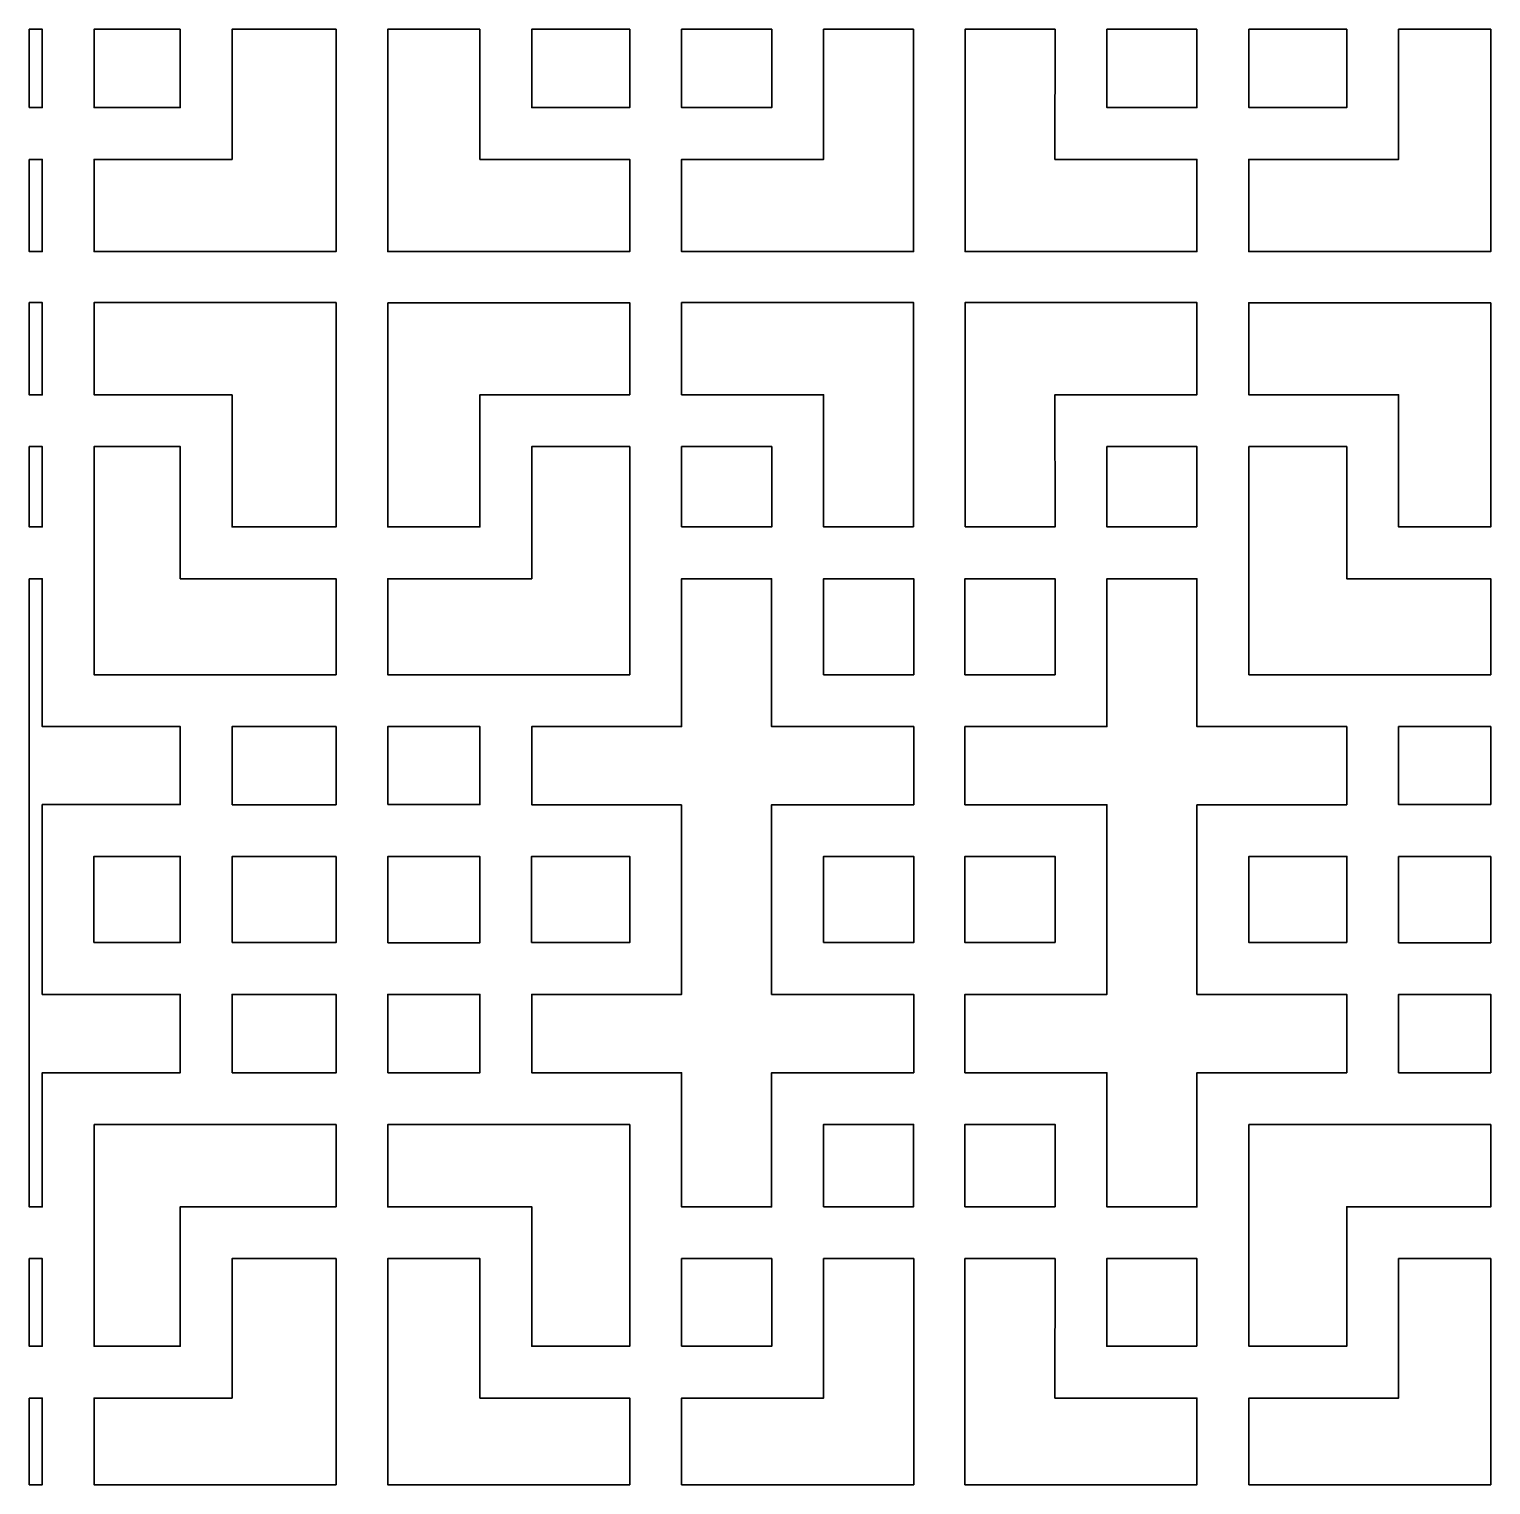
# Model space of a CAD drawing. Header units: centimetres. Extents: x 24 to 482, y -156 to 120.
# Drawn here: x 143.6 to 194.4, y 67.8 to 118.4 of the extents above; entities that cross this region are included whole.
import ezdxf

# ---------------------------------------------------------------- set-up
doc = ezdxf.new("R2010")
doc.units = ezdxf.units.CM
doc.header["$MEASUREMENT"] = 0
doc.layers.add('layer 1', color=7, linetype='Continuous')

msp = doc.modelspace()

# ---------------------------------------------------------------- linework, layer by layer
at = {"layer": 'layer 1', "color": 250, "lineweight": 35}
for points, knots in [([(143.58582, 115.67246), (143.58582, 115.67246), (144.03832, 115.67246), (144.03832, 115.67246), (144.03832, 115.67246), (144.03832, 115.67246), (144.03832, 118.39496), (144.03832, 118.39496), (144.03832, 118.39496), (144.03832, 118.39496), (143.58582, 118.39496), (143.58582, 118.39496), (143.58582, 118.39496), (143.58582, 118.39496), (143.58582, 115.67246), (143.58582, 115.67246)], [0, 0, 0, 0, 0.2, 0.2, 0.2, 0.2, 0.4, 0.4, 0.4, 0.4, 0.6, 0.6, 0.6, 0.6, 1, 1, 1, 1]), ([(154.24332, 118.39496), (154.24332, 118.39496), (154.24332, 110.67245), (154.24332, 110.67245), (154.24332, 110.67245), (154.24332, 110.67245), (145.83832, 110.67245), (145.83832, 110.67245), (145.83832, 110.67245), (145.83832, 110.67245), (145.83832, 113.87246), (145.83832, 113.87246), (145.83832, 113.87246), (145.83832, 113.87246), (150.63332, 113.87246), (150.63332, 113.87246), (150.63332, 113.87246), (150.63332, 113.87246), (150.63082, 118.39496), (150.63082, 118.39496), (150.63082, 118.39496), (150.63082, 118.39496), (154.24332, 118.39496), (154.24332, 118.39496)], [0, 0, 0, 0, 0.14285714, 0.14285714, 0.14285714, 0.14285714, 0.28571429, 0.28571429, 0.28571429, 0.28571429, 0.42857143, 0.42857143, 0.42857143, 0.42857143, 0.57142857, 0.57142857, 0.57142857, 0.57142857, 0.71428571, 0.71428571, 0.71428571, 0.71428571, 1, 1, 1, 1]), ([(148.83331, 118.39496), (148.83331, 118.39496), (148.83331, 115.67246), (148.83331, 115.67246), (148.83331, 115.67246), (148.83331, 115.67246), (145.83832, 115.67246), (145.83832, 115.67246), (145.83832, 115.67246), (145.83832, 115.67246), (145.83832, 118.39496), (145.83832, 118.39496), (145.83832, 118.39496), (145.83832, 118.39496), (148.83331, 118.39496), (148.83331, 118.39496)], [0, 0, 0, 0, 0.2, 0.2, 0.2, 0.2, 0.4, 0.4, 0.4, 0.4, 0.6, 0.6, 0.6, 0.6, 1, 1, 1, 1]), ([(159.24081, 118.39496), (159.24081, 118.39496), (159.24081, 113.87246), (159.24081, 113.87246), (159.24081, 113.87246), (159.24081, 113.87246), (164.44832, 113.87246), (164.44832, 113.87246), (164.44832, 113.87246), (164.44832, 113.87246), (164.44832, 110.67245), (164.44832, 110.67245), (164.44832, 110.67245), (164.44832, 110.67245), (156.04332, 110.67245), (156.04332, 110.67245), (156.04332, 110.67245), (156.04332, 110.67245), (156.04332, 118.39496), (156.04332, 118.39496), (156.04332, 118.39496), (156.04332, 118.39496), (159.24081, 118.39496), (159.24081, 118.39496)], [0, 0, 0, 0, 0.14285714, 0.14285714, 0.14285714, 0.14285714, 0.28571429, 0.28571429, 0.28571429, 0.28571429, 0.42857143, 0.42857143, 0.42857143, 0.42857143, 0.57142857, 0.57142857, 0.57142857, 0.57142857, 0.71428571, 0.71428571, 0.71428571, 0.71428571, 1, 1, 1, 1]), ([(164.44582, 118.39496), (164.44582, 118.39496), (164.44582, 115.67246), (164.44582, 115.67246), (164.44582, 115.67246), (164.44582, 115.67246), (161.04332, 115.67246), (161.04332, 115.67246), (161.04332, 115.67246), (161.04332, 115.67246), (161.04332, 118.39496), (161.04332, 118.39496), (161.04332, 118.39496), (161.04332, 118.39496), (164.44582, 118.39496), (164.44582, 118.39496)], [0, 0, 0, 0, 0.2, 0.2, 0.2, 0.2, 0.4, 0.4, 0.4, 0.4, 0.6, 0.6, 0.6, 0.6, 1, 1, 1, 1]), ([(174.30832, 118.39496), (174.30832, 118.39496), (174.30832, 110.67245), (174.30832, 110.67245), (174.30832, 110.67245), (174.30832, 110.67245), (166.24832, 110.67245), (166.24832, 110.67245), (166.24832, 110.67245), (166.24832, 110.67245), (166.24832, 113.87246), (166.24832, 113.87246), (166.24832, 113.87246), (166.24832, 113.87246), (171.18082, 113.87246), (171.18082, 113.87246), (171.18082, 113.87246), (171.18082, 113.87246), (171.18082, 118.39496), (171.18082, 118.39496), (171.18082, 118.39496), (171.18082, 118.39496), (174.30832, 118.39496), (174.30832, 118.39496)], [0, 0, 0, 0, 0.14285714, 0.14285714, 0.14285714, 0.14285714, 0.28571429, 0.28571429, 0.28571429, 0.28571429, 0.42857143, 0.42857143, 0.42857143, 0.42857143, 0.57142857, 0.57142857, 0.57142857, 0.57142857, 0.71428571, 0.71428571, 0.71428571, 0.71428571, 1, 1, 1, 1]), ([(169.38082, 118.39496), (169.38082, 118.39496), (169.38082, 115.67246), (169.38082, 115.67246), (169.38082, 115.67246), (169.38082, 115.67246), (166.24832, 115.67246), (166.24832, 115.67246), (166.24832, 115.67246), (166.24832, 115.67246), (166.24832, 118.39496), (166.24832, 118.39496), (166.24832, 118.39496), (166.24832, 118.39496), (169.38082, 118.39496), (169.38082, 118.39496)], [0, 0, 0, 0, 0.2, 0.2, 0.2, 0.2, 0.4, 0.4, 0.4, 0.4, 0.6, 0.6, 0.6, 0.6, 1, 1, 1, 1]), ([(179.22332, 118.39496), (179.22332, 118.39496), (179.22082, 113.87246), (179.22082, 113.87246), (179.22082, 113.87246), (179.22082, 113.87246), (184.15332, 113.87246), (184.15332, 113.87246), (184.15332, 113.87246), (184.15332, 113.87246), (184.15332, 110.67245), (184.15332, 110.67245), (184.15332, 110.67245), (184.15332, 110.67245), (176.09582, 110.67245), (176.09582, 110.67245), (176.09582, 110.67245), (176.09582, 110.67245), (176.09582, 118.39496), (176.09582, 118.39496), (176.09582, 118.39496), (176.09582, 118.39496), (179.22332, 118.39496), (179.22332, 118.39496)], [0, 0, 0, 0, 0.14285714, 0.14285714, 0.14285714, 0.14285714, 0.28571429, 0.28571429, 0.28571429, 0.28571429, 0.42857143, 0.42857143, 0.42857143, 0.42857143, 0.57142857, 0.57142857, 0.57142857, 0.57142857, 0.71428571, 0.71428571, 0.71428571, 0.71428571, 1, 1, 1, 1]), ([(184.15332, 118.39496), (184.15332, 118.39496), (184.15332, 115.67246), (184.15332, 115.67246), (184.15332, 115.67246), (184.15332, 115.67246), (181.02332, 115.67246), (181.02332, 115.67246), (181.02332, 115.67246), (181.02332, 115.67246), (181.02332, 118.39496), (181.02332, 118.39496), (181.02332, 118.39496), (181.02332, 118.39496), (184.15332, 118.39496), (184.15332, 118.39496)], [0, 0, 0, 0, 0.2, 0.2, 0.2, 0.2, 0.4, 0.4, 0.4, 0.4, 0.6, 0.6, 0.6, 0.6, 1, 1, 1, 1]), ([(194.36082, 118.39496), (194.36082, 118.39496), (194.36082, 110.67245), (194.36082, 110.67245), (194.36082, 110.67245), (194.36082, 110.67245), (185.95332, 110.67245), (185.95332, 110.67245), (185.95332, 110.67245), (185.95332, 110.67245), (185.95332, 113.87246), (185.95332, 113.87246), (185.95332, 113.87246), (185.95332, 113.87246), (191.16082, 113.87246), (191.16082, 113.87246), (191.16082, 113.87246), (191.16082, 113.87246), (191.16082, 118.39496), (191.16082, 118.39496), (191.16082, 118.39496), (191.16082, 118.39496), (194.36082, 118.39496), (194.36082, 118.39496)], [0, 0, 0, 0, 0.14285714, 0.14285714, 0.14285714, 0.14285714, 0.28571429, 0.28571429, 0.28571429, 0.28571429, 0.42857143, 0.42857143, 0.42857143, 0.42857143, 0.57142857, 0.57142857, 0.57142857, 0.57142857, 0.71428571, 0.71428571, 0.71428571, 0.71428571, 1, 1, 1, 1]), ([(189.35832, 118.39496), (189.35832, 118.39496), (189.35832, 115.67246), (189.35832, 115.67246), (189.35832, 115.67246), (189.35832, 115.67246), (185.95582, 115.67246), (185.95582, 115.67246), (185.95582, 115.67246), (185.95582, 115.67246), (185.95582, 118.39496), (185.95582, 118.39496), (185.95582, 118.39496), (185.95582, 118.39496), (189.35832, 118.39496), (189.35832, 118.39496)], [0, 0, 0, 0, 0.2, 0.2, 0.2, 0.2, 0.4, 0.4, 0.4, 0.4, 0.6, 0.6, 0.6, 0.6, 1, 1, 1, 1]), ([(143.58582, 113.87246), (143.58582, 113.87246), (144.03832, 113.87246), (144.03832, 113.87246), (144.03832, 113.87246), (144.03832, 113.87246), (144.03832, 110.67245), (144.03832, 110.67245), (144.03832, 110.67245), (144.03832, 110.67245), (143.58582, 110.67245), (143.58582, 110.67245), (143.58582, 110.67245), (143.58582, 110.67245), (143.58582, 113.87246), (143.58582, 113.87246)], [0, 0, 0, 0, 0.2, 0.2, 0.2, 0.2, 0.4, 0.4, 0.4, 0.4, 0.6, 0.6, 0.6, 0.6, 1, 1, 1, 1]), ([(143.58582, 108.89495), (143.58582, 108.89495), (144.03832, 108.89495), (144.03832, 108.89495), (144.03832, 108.89495), (144.03832, 108.89495), (144.03832, 105.69246), (144.03832, 105.69246), (144.03832, 105.69246), (144.03832, 105.69246), (143.58582, 105.69246), (143.58582, 105.69246), (143.58582, 105.69246), (143.58582, 105.69246), (143.58582, 108.89495), (143.58582, 108.89495)], [0, 0, 0, 0, 0.2, 0.2, 0.2, 0.2, 0.4, 0.4, 0.4, 0.4, 0.6, 0.6, 0.6, 0.6, 1, 1, 1, 1]), ([(150.63332, 105.69496), (150.63332, 105.69496), (150.63082, 101.10496), (150.63082, 101.10496), (150.63082, 101.10496), (150.63082, 101.10496), (154.24332, 101.10496), (154.24332, 101.10496), (154.24332, 101.10496), (154.24332, 101.10496), (154.24332, 108.89495), (154.24332, 108.89495), (154.24332, 108.89495), (154.24332, 108.89495), (145.83832, 108.89495), (145.83832, 108.89495), (145.83832, 108.89495), (145.83832, 108.89495), (145.83832, 105.69496), (145.83832, 105.69496), (145.83832, 105.69496), (145.83832, 105.69496), (150.63332, 105.69496), (150.63332, 105.69496)], [0, 0, 0, 0, 0.14285714, 0.14285714, 0.14285714, 0.14285714, 0.28571429, 0.28571429, 0.28571429, 0.28571429, 0.42857143, 0.42857143, 0.42857143, 0.42857143, 0.57142857, 0.57142857, 0.57142857, 0.57142857, 0.71428571, 0.71428571, 0.71428571, 0.71428571, 1, 1, 1, 1]), ([(156.04332, 108.89246), (156.04332, 108.89246), (156.04332, 101.10496), (156.04332, 101.10496), (156.04332, 101.10496), (156.04332, 101.10496), (159.24081, 101.10496), (159.24081, 101.10496), (159.24081, 101.10496), (159.24081, 101.10496), (159.24081, 105.69496), (159.24081, 105.69496), (159.24081, 105.69496), (159.24081, 105.69496), (164.44832, 105.69496), (164.44832, 105.69496), (164.44832, 105.69496), (164.44832, 105.69496), (164.44832, 108.89246), (164.44832, 108.89246), (164.44832, 108.89246), (164.44832, 108.89246), (156.04332, 108.89246), (156.04332, 108.89246)], [0, 0, 0, 0, 0.14285714, 0.14285714, 0.14285714, 0.14285714, 0.28571429, 0.28571429, 0.28571429, 0.28571429, 0.42857143, 0.42857143, 0.42857143, 0.42857143, 0.57142857, 0.57142857, 0.57142857, 0.57142857, 0.71428571, 0.71428571, 0.71428571, 0.71428571, 1, 1, 1, 1]), ([(174.30832, 101.10496), (174.30832, 101.10496), (171.18082, 101.10496), (171.18082, 101.10496), (171.18082, 101.10496), (171.18082, 101.10496), (171.18082, 105.69496), (171.18082, 105.69496), (171.18082, 105.69496), (171.18082, 105.69496), (166.24832, 105.69496), (166.24832, 105.69496), (166.24832, 105.69496), (166.24832, 105.69496), (166.24832, 108.89495), (166.24832, 108.89495), (166.24832, 108.89495), (166.24832, 108.89495), (174.30832, 108.89495), (174.30832, 108.89495), (174.30832, 108.89495), (174.30832, 108.89495), (174.30832, 101.10496), (174.30832, 101.10496)], [0, 0, 0, 0, 0.14285714, 0.14285714, 0.14285714, 0.14285714, 0.28571429, 0.28571429, 0.28571429, 0.28571429, 0.42857143, 0.42857143, 0.42857143, 0.42857143, 0.57142857, 0.57142857, 0.57142857, 0.57142857, 0.71428571, 0.71428571, 0.71428571, 0.71428571, 1, 1, 1, 1]), ([(176.09582, 101.10496), (176.09582, 101.10496), (179.22332, 101.10496), (179.22332, 101.10496), (179.22332, 101.10496), (179.22332, 101.10496), (179.22082, 105.69496), (179.22082, 105.69496), (179.22082, 105.69496), (179.22082, 105.69496), (184.15332, 105.69496), (184.15332, 105.69496), (184.15332, 105.69496), (184.15332, 105.69496), (184.15332, 108.89495), (184.15332, 108.89495), (184.15332, 108.89495), (184.15332, 108.89495), (176.09582, 108.89495), (176.09582, 108.89495), (176.09582, 108.89495), (176.09582, 108.89495), (176.09582, 101.10496), (176.09582, 101.10496)], [0, 0, 0, 0, 0.14285714, 0.14285714, 0.14285714, 0.14285714, 0.28571429, 0.28571429, 0.28571429, 0.28571429, 0.42857143, 0.42857143, 0.42857143, 0.42857143, 0.57142857, 0.57142857, 0.57142857, 0.57142857, 0.71428571, 0.71428571, 0.71428571, 0.71428571, 1, 1, 1, 1]), ([(194.36082, 108.89246), (194.36082, 108.89246), (194.36082, 101.10496), (194.36082, 101.10496), (194.36082, 101.10496), (194.36082, 101.10496), (191.16082, 101.10496), (191.16082, 101.10496), (191.16082, 101.10496), (191.16082, 101.10496), (191.16082, 105.69496), (191.16082, 105.69496), (191.16082, 105.69496), (191.16082, 105.69496), (185.95332, 105.69496), (185.95332, 105.69496), (185.95332, 105.69496), (185.95332, 105.69496), (185.95332, 108.89246), (185.95332, 108.89246), (185.95332, 108.89246), (185.95332, 108.89246), (194.36082, 108.89246), (194.36082, 108.89246)], [0, 0, 0, 0, 0.14285714, 0.14285714, 0.14285714, 0.14285714, 0.28571429, 0.28571429, 0.28571429, 0.28571429, 0.42857143, 0.42857143, 0.42857143, 0.42857143, 0.57142857, 0.57142857, 0.57142857, 0.57142857, 0.71428571, 0.71428571, 0.71428571, 0.71428571, 1, 1, 1, 1]), ([(143.58582, 103.89496), (143.58582, 103.89496), (144.03832, 103.89496), (144.03832, 103.89496), (144.03832, 103.89496), (144.03832, 103.89496), (144.03832, 101.10496), (144.03832, 101.10496), (144.03832, 101.10496), (144.03832, 101.10496), (143.58582, 101.10496), (143.58582, 101.10496), (143.58582, 101.10496), (143.58582, 101.10496), (143.58582, 103.89496), (143.58582, 103.89496)], [0, 0, 0, 0, 0.2, 0.2, 0.2, 0.2, 0.4, 0.4, 0.4, 0.4, 0.6, 0.6, 0.6, 0.6, 1, 1, 1, 1]), ([(148.83331, 99.30497), (148.83331, 99.30497), (148.83331, 103.89496), (148.83331, 103.89496), (148.83331, 103.89496), (148.83331, 103.89496), (145.83832, 103.89496), (145.83832, 103.89496), (145.83832, 103.89496), (145.83832, 103.89496), (145.83832, 95.96746), (145.83832, 95.96746), (145.83832, 95.96746), (145.83832, 95.96746), (154.24332, 95.96746), (154.24332, 95.96746), (154.24332, 95.96746), (154.24332, 95.96746), (154.24332, 99.30497), (154.24332, 99.30497), (154.24332, 99.30497), (154.24332, 99.30497), (148.83331, 99.30497), (148.83331, 99.30497)], [0, 0, 0, 0, 0.14285714, 0.14285714, 0.14285714, 0.14285714, 0.28571429, 0.28571429, 0.28571429, 0.28571429, 0.42857143, 0.42857143, 0.42857143, 0.42857143, 0.57142857, 0.57142857, 0.57142857, 0.57142857, 0.71428571, 0.71428571, 0.71428571, 0.71428571, 1, 1, 1, 1]), ([(164.44582, 95.96746), (164.44582, 95.96746), (156.04332, 95.96746), (156.04332, 95.96746), (156.04332, 95.96746), (156.04332, 95.96746), (156.04332, 99.30497), (156.04332, 99.30497), (156.04332, 99.30497), (156.04332, 99.30497), (161.04332, 99.30497), (161.04332, 99.30497), (161.04332, 99.30497), (161.04332, 99.30497), (161.04332, 103.89496), (161.04332, 103.89496), (161.04332, 103.89496), (161.04332, 103.89496), (164.44582, 103.89496), (164.44582, 103.89496), (164.44582, 103.89496), (164.44582, 103.89496), (164.44582, 95.96746), (164.44582, 95.96746)], [0, 0, 0, 0, 0.14285714, 0.14285714, 0.14285714, 0.14285714, 0.28571429, 0.28571429, 0.28571429, 0.28571429, 0.42857143, 0.42857143, 0.42857143, 0.42857143, 0.57142857, 0.57142857, 0.57142857, 0.57142857, 0.71428571, 0.71428571, 0.71428571, 0.71428571, 1, 1, 1, 1]), ([(166.24832, 101.10496), (166.24832, 101.10496), (169.38082, 101.10496), (169.38082, 101.10496), (169.38082, 101.10496), (169.38082, 101.10496), (169.38082, 103.89496), (169.38082, 103.89496), (169.38082, 103.89496), (169.38082, 103.89496), (166.24832, 103.89496), (166.24832, 103.89496), (166.24832, 103.89496), (166.24832, 103.89496), (166.24832, 101.10496), (166.24832, 101.10496)], [0, 0, 0, 0, 0.2, 0.2, 0.2, 0.2, 0.4, 0.4, 0.4, 0.4, 0.6, 0.6, 0.6, 0.6, 1, 1, 1, 1]), ([(184.15332, 101.10496), (184.15332, 101.10496), (181.02332, 101.10496), (181.02332, 101.10496), (181.02332, 101.10496), (181.02332, 101.10496), (181.02332, 103.89496), (181.02332, 103.89496), (181.02332, 103.89496), (181.02332, 103.89496), (184.15332, 103.89496), (184.15332, 103.89496), (184.15332, 103.89496), (184.15332, 103.89496), (184.15332, 101.10496), (184.15332, 101.10496)], [0, 0, 0, 0, 0.2, 0.2, 0.2, 0.2, 0.4, 0.4, 0.4, 0.4, 0.6, 0.6, 0.6, 0.6, 1, 1, 1, 1]), ([(185.95582, 95.96746), (185.95582, 95.96746), (194.35832, 95.96746), (194.35832, 95.96746), (194.35832, 95.96746), (194.35832, 95.96746), (194.35832, 99.30497), (194.35832, 99.30497), (194.35832, 99.30497), (194.35832, 99.30497), (189.35832, 99.30497), (189.35832, 99.30497), (189.35832, 99.30497), (189.35832, 99.30497), (189.35832, 103.89496), (189.35832, 103.89496), (189.35832, 103.89496), (189.35832, 103.89496), (185.95582, 103.89496), (185.95582, 103.89496), (185.95582, 103.89496), (185.95582, 103.89496), (185.95582, 95.96746), (185.95582, 95.96746)], [0, 0, 0, 0, 0.14285714, 0.14285714, 0.14285714, 0.14285714, 0.28571429, 0.28571429, 0.28571429, 0.28571429, 0.42857143, 0.42857143, 0.42857143, 0.42857143, 0.57142857, 0.57142857, 0.57142857, 0.57142857, 0.71428571, 0.71428571, 0.71428571, 0.71428571, 1, 1, 1, 1]), ([(143.58582, 99.30497), (143.58582, 99.30497), (144.03582, 99.30497), (144.03582, 99.30497), (144.03582, 99.30497), (144.03582, 99.30497), (144.03582, 94.16747), (144.03582, 94.16747), (144.03582, 94.16747), (144.03582, 94.16747), (148.83331, 94.16747), (148.83331, 94.16747), (148.83331, 94.16747), (148.83331, 94.16747), (148.83331, 91.45496), (148.83331, 91.45496), (148.83331, 91.45496), (148.83331, 91.45496), (144.03582, 91.45496), (144.03582, 91.45496), (144.03582, 91.45496), (144.03582, 91.45496), (144.03582, 84.85996), (144.03582, 84.85996), (144.03582, 84.85996), (144.03582, 84.85996), (148.83331, 84.85996), (148.83331, 84.85996), (148.83331, 84.85996), (148.83331, 84.85996), (148.83331, 82.13996), (148.83331, 82.13996), (148.83331, 82.13996), (148.83331, 82.13996), (144.03582, 82.13996), (144.03582, 82.13996), (144.03582, 82.13996), (144.03582, 82.13996), (144.03582, 77.47996), (144.03582, 77.47996), (144.03582, 77.47996), (144.03582, 77.47996), (143.58582, 77.47996), (143.58582, 77.47996), (143.58582, 77.47996), (143.58582, 77.47996), (143.58582, 99.30497), (143.58582, 99.30497)], [0, 0, 0, 0, 0.07692308, 0.07692308, 0.07692308, 0.07692308, 0.15384615, 0.15384615, 0.15384615, 0.15384615, 0.23076923, 0.23076923, 0.23076923, 0.23076923, 0.30769231, 0.30769231, 0.30769231, 0.30769231, 0.38461538, 0.38461538, 0.38461538, 0.38461538, 0.46153846, 0.46153846, 0.46153846, 0.46153846, 0.53846154, 0.53846154, 0.53846154, 0.53846154, 0.61538462, 0.61538462, 0.61538462, 0.61538462, 0.69230769, 0.69230769, 0.69230769, 0.69230769, 0.76923077, 0.76923077, 0.76923077, 0.76923077, 0.84615385, 0.84615385, 0.84615385, 0.84615385, 1, 1, 1, 1]), ([(166.24832, 91.45246), (166.24832, 91.45246), (166.24832, 84.85996), (166.24832, 84.85996), (166.24832, 84.85996), (166.24832, 84.85996), (161.04332, 84.85996), (161.04332, 84.85996), (161.04332, 84.85996), (161.04332, 84.85996), (161.04332, 82.13746), (161.04332, 82.13746), (161.04332, 82.13746), (161.04332, 82.13746), (166.24832, 82.13996), (166.24832, 82.13996), (166.24832, 82.13996), (166.24832, 82.13996), (166.24832, 77.47996), (166.24832, 77.47996), (166.24832, 77.47996), (166.24832, 77.47996), (169.37582, 77.47996), (169.37582, 77.47996), (169.37582, 77.47996), (169.37582, 77.47996), (169.37582, 82.13996), (169.37582, 82.13996), (169.37582, 82.13996), (169.37582, 82.13996), (174.31332, 82.13746), (174.31332, 82.13746), (174.31332, 82.13746), (174.31332, 82.13746), (174.31332, 84.85996), (174.31332, 84.85996), (174.31332, 84.85996), (174.31332, 84.85996), (169.37582, 84.85996), (169.37582, 84.85996), (169.37582, 84.85996), (169.37582, 84.85996), (169.37582, 91.45246), (169.37582, 91.45246), (169.37582, 91.45246), (169.37582, 91.45246), (174.31332, 91.45246), (174.31332, 91.45246), (174.31332, 91.45246), (174.31332, 91.45246), (174.31332, 94.16496), (174.31332, 94.16496), (174.31332, 94.16496), (174.31332, 94.16496), (169.37582, 94.16496), (169.37582, 94.16496), (169.37582, 94.16496), (169.37582, 94.16496), (169.37582, 99.30246), (169.37582, 99.30246), (169.37582, 99.30246), (169.37582, 99.30246), (166.24832, 99.30246), (166.24832, 99.30246), (166.24832, 99.30246), (166.24832, 99.30246), (166.24832, 94.16496), (166.24832, 94.16496), (166.24832, 94.16496), (166.24832, 94.16496), (161.04332, 94.16496), (161.04332, 94.16496), (161.04332, 94.16496), (161.04332, 94.16496), (161.04332, 91.45246), (161.04332, 91.45246), (161.04332, 91.45246), (161.04332, 91.45246), (166.24832, 91.45246), (166.24832, 91.45246)], [0, 0, 0, 0, 0.04761905, 0.04761905, 0.04761905, 0.04761905, 0.0952381, 0.0952381, 0.0952381, 0.0952381, 0.14285714, 0.14285714, 0.14285714, 0.14285714, 0.19047619, 0.19047619, 0.19047619, 0.19047619, 0.23809524, 0.23809524, 0.23809524, 0.23809524, 0.28571429, 0.28571429, 0.28571429, 0.28571429, 0.33333333, 0.33333333, 0.33333333, 0.33333333, 0.38095238, 0.38095238, 0.38095238, 0.38095238, 0.42857143, 0.42857143, 0.42857143, 0.42857143, 0.47619048, 0.47619048, 0.47619048, 0.47619048, 0.52380952, 0.52380952, 0.52380952, 0.52380952, 0.57142857, 0.57142857, 0.57142857, 0.57142857, 0.61904762, 0.61904762, 0.61904762, 0.61904762, 0.66666667, 0.66666667, 0.66666667, 0.66666667, 0.71428571, 0.71428571, 0.71428571, 0.71428571, 0.76190476, 0.76190476, 0.76190476, 0.76190476, 0.80952381, 0.80952381, 0.80952381, 0.80952381, 0.85714286, 0.85714286, 0.85714286, 0.85714286, 0.9047619, 0.9047619, 0.9047619, 0.9047619, 1, 1, 1, 1]), ([(171.18082, 95.96746), (171.18082, 95.96746), (174.31332, 95.96746), (174.31332, 95.96746), (174.31332, 95.96746), (174.31332, 95.96746), (174.31332, 99.30246), (174.31332, 99.30246), (174.31332, 99.30246), (174.31332, 99.30246), (171.18082, 99.30246), (171.18082, 99.30246), (171.18082, 99.30246), (171.18082, 99.30246), (171.18082, 95.96746), (171.18082, 95.96746)], [0, 0, 0, 0, 0.2, 0.2, 0.2, 0.2, 0.4, 0.4, 0.4, 0.4, 0.6, 0.6, 0.6, 0.6, 1, 1, 1, 1]), ([(179.22332, 95.96746), (179.22332, 95.96746), (176.09082, 95.96746), (176.09082, 95.96746), (176.09082, 95.96746), (176.09082, 95.96746), (176.09082, 99.30246), (176.09082, 99.30246), (176.09082, 99.30246), (176.09082, 99.30246), (179.22332, 99.30246), (179.22332, 99.30246), (179.22332, 99.30246), (179.22332, 99.30246), (179.22332, 95.96746), (179.22332, 95.96746)], [0, 0, 0, 0, 0.2, 0.2, 0.2, 0.2, 0.4, 0.4, 0.4, 0.4, 0.6, 0.6, 0.6, 0.6, 1, 1, 1, 1]), ([(184.15332, 91.45246), (184.15332, 91.45246), (184.15332, 84.85996), (184.15332, 84.85996), (184.15332, 84.85996), (184.15332, 84.85996), (189.35832, 84.85996), (189.35832, 84.85996), (189.35832, 84.85996), (189.35832, 84.85996), (189.35832, 82.13746), (189.35832, 82.13746), (189.35832, 82.13746), (189.35832, 82.13746), (184.15332, 82.13996), (184.15332, 82.13996), (184.15332, 82.13996), (184.15332, 82.13996), (184.15332, 77.47996), (184.15332, 77.47996), (184.15332, 77.47996), (184.15332, 77.47996), (181.02582, 77.47996), (181.02582, 77.47996), (181.02582, 77.47996), (181.02582, 77.47996), (181.02582, 82.13996), (181.02582, 82.13996), (181.02582, 82.13996), (181.02582, 82.13996), (176.09082, 82.13746), (176.09082, 82.13746), (176.09082, 82.13746), (176.09082, 82.13746), (176.09082, 84.85996), (176.09082, 84.85996), (176.09082, 84.85996), (176.09082, 84.85996), (181.02582, 84.85996), (181.02582, 84.85996), (181.02582, 84.85996), (181.02582, 84.85996), (181.02582, 91.45246), (181.02582, 91.45246), (181.02582, 91.45246), (181.02582, 91.45246), (176.09082, 91.45246), (176.09082, 91.45246), (176.09082, 91.45246), (176.09082, 91.45246), (176.09082, 94.16496), (176.09082, 94.16496), (176.09082, 94.16496), (176.09082, 94.16496), (181.02582, 94.16496), (181.02582, 94.16496), (181.02582, 94.16496), (181.02582, 94.16496), (181.02582, 99.30246), (181.02582, 99.30246), (181.02582, 99.30246), (181.02582, 99.30246), (184.15332, 99.30246), (184.15332, 99.30246), (184.15332, 99.30246), (184.15332, 99.30246), (184.15332, 94.16496), (184.15332, 94.16496), (184.15332, 94.16496), (184.15332, 94.16496), (189.35832, 94.16496), (189.35832, 94.16496), (189.35832, 94.16496), (189.35832, 94.16496), (189.35832, 91.45246), (189.35832, 91.45246), (189.35832, 91.45246), (189.35832, 91.45246), (184.15332, 91.45246), (184.15332, 91.45246)], [0, 0, 0, 0, 0.04761905, 0.04761905, 0.04761905, 0.04761905, 0.0952381, 0.0952381, 0.0952381, 0.0952381, 0.14285714, 0.14285714, 0.14285714, 0.14285714, 0.19047619, 0.19047619, 0.19047619, 0.19047619, 0.23809524, 0.23809524, 0.23809524, 0.23809524, 0.28571429, 0.28571429, 0.28571429, 0.28571429, 0.33333333, 0.33333333, 0.33333333, 0.33333333, 0.38095238, 0.38095238, 0.38095238, 0.38095238, 0.42857143, 0.42857143, 0.42857143, 0.42857143, 0.47619048, 0.47619048, 0.47619048, 0.47619048, 0.52380952, 0.52380952, 0.52380952, 0.52380952, 0.57142857, 0.57142857, 0.57142857, 0.57142857, 0.61904762, 0.61904762, 0.61904762, 0.61904762, 0.66666667, 0.66666667, 0.66666667, 0.66666667, 0.71428571, 0.71428571, 0.71428571, 0.71428571, 0.76190476, 0.76190476, 0.76190476, 0.76190476, 0.80952381, 0.80952381, 0.80952381, 0.80952381, 0.85714286, 0.85714286, 0.85714286, 0.85714286, 0.9047619, 0.9047619, 0.9047619, 0.9047619, 1, 1, 1, 1]), ([(150.63082, 91.45246), (150.63082, 91.45246), (154.24332, 91.45246), (154.24332, 91.45246), (154.24332, 91.45246), (154.24332, 91.45246), (154.24332, 94.16747), (154.24332, 94.16747), (154.24332, 94.16747), (154.24332, 94.16747), (150.63082, 94.16747), (150.63082, 94.16747), (150.63082, 94.16747), (150.63082, 94.16747), (150.63082, 91.45246), (150.63082, 91.45246)], [0, 0, 0, 0, 0.2, 0.2, 0.2, 0.2, 0.4, 0.4, 0.4, 0.4, 0.6, 0.6, 0.6, 0.6, 1, 1, 1, 1]), ([(156.04332, 91.45496), (156.04332, 91.45496), (159.24331, 91.45496), (159.24331, 91.45496), (159.24331, 91.45496), (159.24331, 91.45496), (159.24331, 94.16747), (159.24331, 94.16747), (159.24331, 94.16747), (159.24331, 94.16747), (156.04332, 94.16747), (156.04332, 94.16747), (156.04332, 94.16747), (156.04332, 94.16747), (156.04332, 91.45496), (156.04332, 91.45496)], [0, 0, 0, 0, 0.2, 0.2, 0.2, 0.2, 0.4, 0.4, 0.4, 0.4, 0.6, 0.6, 0.6, 0.6, 1, 1, 1, 1]), ([(194.35832, 91.45496), (194.35832, 91.45496), (191.15832, 91.45496), (191.15832, 91.45496), (191.15832, 91.45496), (191.15832, 91.45496), (191.15832, 94.16747), (191.15832, 94.16747), (191.15832, 94.16747), (191.15832, 94.16747), (194.35832, 94.16747), (194.35832, 94.16747), (194.35832, 94.16747), (194.35832, 94.16747), (194.35832, 91.45496), (194.35832, 91.45496)], [0, 0, 0, 0, 0.2, 0.2, 0.2, 0.2, 0.4, 0.4, 0.4, 0.4, 0.6, 0.6, 0.6, 0.6, 1, 1, 1, 1]), ([(145.83582, 86.65996), (145.83582, 86.65996), (148.83331, 86.65996), (148.83331, 86.65996), (148.83331, 86.65996), (148.83331, 86.65996), (148.83331, 89.65496), (148.83331, 89.65496), (148.83331, 89.65496), (148.83331, 89.65496), (145.83582, 89.65496), (145.83582, 89.65496), (145.83582, 89.65496), (145.83582, 89.65496), (145.83582, 86.65996), (145.83582, 86.65996)], [0, 0, 0, 0, 0.2, 0.2, 0.2, 0.2, 0.4, 0.4, 0.4, 0.4, 0.6, 0.6, 0.6, 0.6, 1, 1, 1, 1]), ([(150.63332, 86.65996), (150.63332, 86.65996), (154.24332, 86.65996), (154.24332, 86.65996), (154.24332, 86.65996), (154.24332, 86.65996), (154.24332, 89.65247), (154.24332, 89.65247), (154.24332, 89.65247), (154.24332, 89.65247), (150.63332, 89.65247), (150.63332, 89.65247), (150.63332, 89.65247), (150.63332, 89.65247), (150.63332, 86.65996), (150.63332, 86.65996)], [0, 0, 0, 0, 0.2, 0.2, 0.2, 0.2, 0.4, 0.4, 0.4, 0.4, 0.6, 0.6, 0.6, 0.6, 1, 1, 1, 1]), ([(156.04332, 86.65746), (156.04332, 86.65746), (159.24331, 86.65746), (159.24331, 86.65746), (159.24331, 86.65746), (159.24331, 86.65746), (159.24331, 89.65247), (159.24331, 89.65247), (159.24331, 89.65247), (159.24331, 89.65247), (156.04332, 89.65247), (156.04332, 89.65247), (156.04332, 89.65247), (156.04332, 89.65247), (156.04332, 86.65746), (156.04332, 86.65746)], [0, 0, 0, 0, 0.2, 0.2, 0.2, 0.2, 0.4, 0.4, 0.4, 0.4, 0.6, 0.6, 0.6, 0.6, 1, 1, 1, 1]), ([(161.03832, 86.66496), (161.03832, 86.66496), (164.44582, 86.66496), (164.44582, 86.66496), (164.44582, 86.66496), (164.44582, 86.66496), (164.44582, 89.65496), (164.44582, 89.65496), (164.44582, 89.65496), (164.44582, 89.65496), (161.03832, 89.65496), (161.03832, 89.65496), (161.03832, 89.65496), (161.03832, 89.65496), (161.03832, 86.66496), (161.03832, 86.66496)], [0, 0, 0, 0, 0.2, 0.2, 0.2, 0.2, 0.4, 0.4, 0.4, 0.4, 0.6, 0.6, 0.6, 0.6, 1, 1, 1, 1]), ([(171.18082, 86.65996), (171.18082, 86.65996), (174.31332, 86.65996), (174.31332, 86.65996), (174.31332, 86.65996), (174.31332, 86.65996), (174.31332, 89.65496), (174.31332, 89.65496), (174.31332, 89.65496), (174.31332, 89.65496), (171.18082, 89.65496), (171.18082, 89.65496), (171.18082, 89.65496), (171.18082, 89.65496), (171.18082, 86.65996), (171.18082, 86.65996)], [0, 0, 0, 0, 0.2, 0.2, 0.2, 0.2, 0.4, 0.4, 0.4, 0.4, 0.6, 0.6, 0.6, 0.6, 1, 1, 1, 1]), ([(179.22332, 86.65996), (179.22332, 86.65996), (176.09082, 86.65996), (176.09082, 86.65996), (176.09082, 86.65996), (176.09082, 86.65996), (176.09082, 89.65496), (176.09082, 89.65496), (176.09082, 89.65496), (176.09082, 89.65496), (179.22332, 89.65496), (179.22332, 89.65496), (179.22332, 89.65496), (179.22332, 89.65496), (179.22332, 86.65996), (179.22332, 86.65996)], [0, 0, 0, 0, 0.2, 0.2, 0.2, 0.2, 0.4, 0.4, 0.4, 0.4, 0.6, 0.6, 0.6, 0.6, 1, 1, 1, 1]), ([(189.36332, 86.66496), (189.36332, 86.66496), (185.95582, 86.66496), (185.95582, 86.66496), (185.95582, 86.66496), (185.95582, 86.66496), (185.95582, 89.65496), (185.95582, 89.65496), (185.95582, 89.65496), (185.95582, 89.65496), (189.36332, 89.65496), (189.36332, 89.65496), (189.36332, 89.65496), (189.36332, 89.65496), (189.36332, 86.66496), (189.36332, 86.66496)], [0, 0, 0, 0, 0.2, 0.2, 0.2, 0.2, 0.4, 0.4, 0.4, 0.4, 0.6, 0.6, 0.6, 0.6, 1, 1, 1, 1]), ([(194.35832, 86.65746), (194.35832, 86.65746), (191.15832, 86.65746), (191.15832, 86.65746), (191.15832, 86.65746), (191.15832, 86.65746), (191.15832, 89.65247), (191.15832, 89.65247), (191.15832, 89.65247), (191.15832, 89.65247), (194.35832, 89.65247), (194.35832, 89.65247), (194.35832, 89.65247), (194.35832, 89.65247), (194.35832, 86.65746), (194.35832, 86.65746)], [0, 0, 0, 0, 0.2, 0.2, 0.2, 0.2, 0.4, 0.4, 0.4, 0.4, 0.6, 0.6, 0.6, 0.6, 1, 1, 1, 1]), ([(150.63332, 82.13496), (150.63332, 82.13496), (154.24332, 82.13496), (154.24332, 82.13496), (154.24332, 82.13496), (154.24332, 82.13496), (154.24332, 84.86246), (154.24332, 84.86246), (154.24332, 84.86246), (154.24332, 84.86246), (150.63332, 84.86246), (150.63332, 84.86246), (150.63332, 84.86246), (150.63332, 84.86246), (150.63332, 82.13496), (150.63332, 82.13496)], [0, 0, 0, 0, 0.2, 0.2, 0.2, 0.2, 0.4, 0.4, 0.4, 0.4, 0.6, 0.6, 0.6, 0.6, 1, 1, 1, 1]), ([(156.04332, 82.13996), (156.04332, 82.13996), (159.24331, 82.13996), (159.24331, 82.13996), (159.24331, 82.13996), (159.24331, 82.13996), (159.24331, 84.86246), (159.24331, 84.86246), (159.24331, 84.86246), (159.24331, 84.86246), (156.04332, 84.86246), (156.04332, 84.86246), (156.04332, 84.86246), (156.04332, 84.86246), (156.04332, 82.13996), (156.04332, 82.13996)], [0, 0, 0, 0, 0.2, 0.2, 0.2, 0.2, 0.4, 0.4, 0.4, 0.4, 0.6, 0.6, 0.6, 0.6, 1, 1, 1, 1]), ([(194.35832, 82.13996), (194.35832, 82.13996), (191.15832, 82.13996), (191.15832, 82.13996), (191.15832, 82.13996), (191.15832, 82.13996), (191.15832, 84.86246), (191.15832, 84.86246), (191.15832, 84.86246), (191.15832, 84.86246), (194.35832, 84.86246), (194.35832, 84.86246), (194.35832, 84.86246), (194.35832, 84.86246), (194.35832, 82.13996), (194.35832, 82.13996)], [0, 0, 0, 0, 0.2, 0.2, 0.2, 0.2, 0.4, 0.4, 0.4, 0.4, 0.6, 0.6, 0.6, 0.6, 1, 1, 1, 1]), ([(145.83832, 80.33996), (145.83832, 80.33996), (145.83832, 72.63746), (145.83832, 72.63746), (145.83832, 72.63746), (145.83832, 72.63746), (148.83082, 72.63746), (148.83082, 72.63746), (148.83082, 72.63746), (148.83082, 72.63746), (148.83082, 77.48246), (148.83082, 77.48246), (148.83082, 77.48246), (148.83082, 77.48246), (154.24332, 77.48246), (154.24332, 77.48246), (154.24332, 77.48246), (154.24332, 77.48246), (154.24332, 80.33996), (154.24332, 80.33996), (154.24332, 80.33996), (154.24332, 80.33996), (145.83832, 80.33996), (145.83832, 80.33996)], [0, 0, 0, 0, 0.14285714, 0.14285714, 0.14285714, 0.14285714, 0.28571429, 0.28571429, 0.28571429, 0.28571429, 0.42857143, 0.42857143, 0.42857143, 0.42857143, 0.57142857, 0.57142857, 0.57142857, 0.57142857, 0.71428571, 0.71428571, 0.71428571, 0.71428571, 1, 1, 1, 1]), ([(164.44582, 80.33996), (164.44582, 80.33996), (164.44582, 72.63496), (164.44582, 72.63496), (164.44582, 72.63496), (164.44582, 72.63496), (161.04332, 72.63496), (161.04332, 72.63496), (161.04332, 72.63496), (161.04332, 72.63496), (161.04332, 77.48246), (161.04332, 77.48246), (161.04332, 77.48246), (161.04332, 77.48246), (156.04332, 77.47996), (156.04332, 77.47996), (156.04332, 77.47996), (156.04332, 77.47996), (156.04332, 80.33996), (156.04332, 80.33996), (156.04332, 80.33996), (156.04332, 80.33996), (164.44582, 80.33996), (164.44582, 80.33996)], [0, 0, 0, 0, 0.14285714, 0.14285714, 0.14285714, 0.14285714, 0.28571429, 0.28571429, 0.28571429, 0.28571429, 0.42857143, 0.42857143, 0.42857143, 0.42857143, 0.57142857, 0.57142857, 0.57142857, 0.57142857, 0.71428571, 0.71428571, 0.71428571, 0.71428571, 1, 1, 1, 1]), ([(171.18082, 77.48246), (171.18082, 77.48246), (174.31082, 77.48246), (174.31082, 77.48246), (174.31082, 77.48246), (174.31082, 77.48246), (174.31082, 80.34246), (174.31082, 80.34246), (174.31082, 80.34246), (174.31082, 80.34246), (171.18082, 80.34246), (171.18082, 80.34246), (171.18082, 80.34246), (171.18082, 80.34246), (171.18082, 77.48246), (171.18082, 77.48246)], [0, 0, 0, 0, 0.2, 0.2, 0.2, 0.2, 0.4, 0.4, 0.4, 0.4, 0.6, 0.6, 0.6, 0.6, 1, 1, 1, 1]), ([(179.22332, 77.48246), (179.22332, 77.48246), (176.09082, 77.48246), (176.09082, 77.48246), (176.09082, 77.48246), (176.09082, 77.48246), (176.09082, 80.34246), (176.09082, 80.34246), (176.09082, 80.34246), (176.09082, 80.34246), (179.22332, 80.34246), (179.22332, 80.34246), (179.22332, 80.34246), (179.22332, 80.34246), (179.22332, 77.48246), (179.22332, 77.48246)], [0, 0, 0, 0, 0.2, 0.2, 0.2, 0.2, 0.4, 0.4, 0.4, 0.4, 0.6, 0.6, 0.6, 0.6, 1, 1, 1, 1]), ([(185.95582, 80.33996), (185.95582, 80.33996), (185.95582, 72.63496), (185.95582, 72.63496), (185.95582, 72.63496), (185.95582, 72.63496), (189.35832, 72.63496), (189.35832, 72.63496), (189.35832, 72.63496), (189.35832, 72.63496), (189.35832, 77.48246), (189.35832, 77.48246), (189.35832, 77.48246), (189.35832, 77.48246), (194.35832, 77.47996), (194.35832, 77.47996), (194.35832, 77.47996), (194.35832, 77.47996), (194.35832, 80.33996), (194.35832, 80.33996), (194.35832, 80.33996), (194.35832, 80.33996), (185.95582, 80.33996), (185.95582, 80.33996)], [0, 0, 0, 0, 0.14285714, 0.14285714, 0.14285714, 0.14285714, 0.28571429, 0.28571429, 0.28571429, 0.28571429, 0.42857143, 0.42857143, 0.42857143, 0.42857143, 0.57142857, 0.57142857, 0.57142857, 0.57142857, 0.71428571, 0.71428571, 0.71428571, 0.71428571, 1, 1, 1, 1]), ([(143.58582, 75.68247), (143.58582, 75.68247), (143.58582, 72.63746), (143.58582, 72.63746), (143.58582, 72.63746), (143.58582, 72.63746), (144.03832, 72.63746), (144.03832, 72.63746), (144.03832, 72.63746), (144.03832, 72.63746), (144.03832, 75.68247), (144.03832, 75.68247), (144.03832, 75.68247), (144.03832, 75.68247), (143.58582, 75.68247), (143.58582, 75.68247)], [0, 0, 0, 0, 0.2, 0.2, 0.2, 0.2, 0.4, 0.4, 0.4, 0.4, 0.6, 0.6, 0.6, 0.6, 1, 1, 1, 1]), ([(154.24332, 67.82497), (154.24332, 67.82497), (145.83832, 67.82497), (145.83832, 67.82497), (145.83832, 67.82497), (145.83832, 67.82497), (145.83832, 70.83747), (145.83832, 70.83747), (145.83832, 70.83747), (145.83832, 70.83747), (150.63082, 70.83747), (150.63082, 70.83747), (150.63082, 70.83747), (150.63082, 70.83747), (150.63082, 75.68247), (150.63082, 75.68247), (150.63082, 75.68247), (150.63082, 75.68247), (154.24332, 75.68247), (154.24332, 75.68247), (154.24332, 75.68247), (154.24332, 75.68247), (154.24332, 67.82497), (154.24332, 67.82497)], [0, 0, 0, 0, 0.14285714, 0.14285714, 0.14285714, 0.14285714, 0.28571429, 0.28571429, 0.28571429, 0.28571429, 0.42857143, 0.42857143, 0.42857143, 0.42857143, 0.57142857, 0.57142857, 0.57142857, 0.57142857, 0.71428571, 0.71428571, 0.71428571, 0.71428571, 1, 1, 1, 1]), ([(164.44582, 67.82497), (164.44582, 67.82497), (164.44582, 70.83747), (164.44582, 70.83747), (164.44582, 70.83747), (164.44582, 70.83747), (159.24331, 70.83747), (159.24331, 70.83747), (159.24331, 70.83747), (159.24331, 70.83747), (159.24331, 75.68247), (159.24331, 75.68247), (159.24331, 75.68247), (159.24331, 75.68247), (156.04332, 75.68247), (156.04332, 75.68247), (156.04332, 75.68247), (156.04332, 75.68247), (156.04332, 67.82497), (156.04332, 67.82497), (156.04332, 67.82497), (156.04332, 67.82497), (164.44582, 67.82497), (164.44582, 67.82497)], [0, 0, 0, 0, 0.14285714, 0.14285714, 0.14285714, 0.14285714, 0.28571429, 0.28571429, 0.28571429, 0.28571429, 0.42857143, 0.42857143, 0.42857143, 0.42857143, 0.57142857, 0.57142857, 0.57142857, 0.57142857, 0.71428571, 0.71428571, 0.71428571, 0.71428571, 1, 1, 1, 1]), ([(166.24832, 72.63746), (166.24832, 72.63746), (169.38082, 72.63746), (169.38082, 72.63746), (169.38082, 72.63746), (169.38082, 72.63746), (169.38082, 75.68247), (169.38082, 75.68247), (169.38082, 75.68247), (169.38082, 75.68247), (166.24832, 75.68247), (166.24832, 75.68247), (166.24832, 75.68247), (166.24832, 75.68247), (166.24832, 72.63746), (166.24832, 72.63746)], [0, 0, 0, 0, 0.2, 0.2, 0.2, 0.2, 0.4, 0.4, 0.4, 0.4, 0.6, 0.6, 0.6, 0.6, 1, 1, 1, 1]), ([(174.31332, 75.68247), (174.31332, 75.68247), (171.18082, 75.68247), (171.18082, 75.68247), (171.18082, 75.68247), (171.18082, 75.68247), (171.18082, 70.83747), (171.18082, 70.83747), (171.18082, 70.83747), (171.18082, 70.83747), (166.24832, 70.83747), (166.24832, 70.83747), (166.24832, 70.83747), (166.24832, 70.83747), (166.24832, 67.82497), (166.24832, 67.82497), (166.24832, 67.82497), (166.24832, 67.82497), (174.31332, 67.82497), (174.31332, 67.82497), (174.31332, 67.82497), (174.31332, 67.82497), (174.31332, 75.68247), (174.31332, 75.68247)], [0, 0, 0, 0, 0.14285714, 0.14285714, 0.14285714, 0.14285714, 0.28571429, 0.28571429, 0.28571429, 0.28571429, 0.42857143, 0.42857143, 0.42857143, 0.42857143, 0.57142857, 0.57142857, 0.57142857, 0.57142857, 0.71428571, 0.71428571, 0.71428571, 0.71428571, 1, 1, 1, 1]), ([(176.09082, 75.68247), (176.09082, 75.68247), (179.22332, 75.68247), (179.22332, 75.68247), (179.22332, 75.68247), (179.22332, 75.68247), (179.22082, 70.83747), (179.22082, 70.83747), (179.22082, 70.83747), (179.22082, 70.83747), (184.15332, 70.83747), (184.15332, 70.83747), (184.15332, 70.83747), (184.15332, 70.83747), (184.15332, 67.82497), (184.15332, 67.82497), (184.15332, 67.82497), (184.15332, 67.82497), (176.09082, 67.82497), (176.09082, 67.82497), (176.09082, 67.82497), (176.09082, 67.82497), (176.09082, 75.68247), (176.09082, 75.68247)], [0, 0, 0, 0, 0.14285714, 0.14285714, 0.14285714, 0.14285714, 0.28571429, 0.28571429, 0.28571429, 0.28571429, 0.42857143, 0.42857143, 0.42857143, 0.42857143, 0.57142857, 0.57142857, 0.57142857, 0.57142857, 0.71428571, 0.71428571, 0.71428571, 0.71428571, 1, 1, 1, 1]), ([(184.15332, 72.63746), (184.15332, 72.63746), (181.02082, 72.63746), (181.02082, 72.63746), (181.02082, 72.63746), (181.02082, 72.63746), (181.02082, 75.68247), (181.02082, 75.68247), (181.02082, 75.68247), (181.02082, 75.68247), (184.15332, 75.68247), (184.15332, 75.68247), (184.15332, 75.68247), (184.15332, 75.68247), (184.15332, 72.63746), (184.15332, 72.63746)], [0, 0, 0, 0, 0.2, 0.2, 0.2, 0.2, 0.4, 0.4, 0.4, 0.4, 0.6, 0.6, 0.6, 0.6, 1, 1, 1, 1]), ([(185.95582, 67.82497), (185.95582, 67.82497), (185.95582, 70.83747), (185.95582, 70.83747), (185.95582, 70.83747), (185.95582, 70.83747), (191.15832, 70.83747), (191.15832, 70.83747), (191.15832, 70.83747), (191.15832, 70.83747), (191.15832, 75.68247), (191.15832, 75.68247), (191.15832, 75.68247), (191.15832, 75.68247), (194.35832, 75.68247), (194.35832, 75.68247), (194.35832, 75.68247), (194.35832, 75.68247), (194.35832, 67.82497), (194.35832, 67.82497), (194.35832, 67.82497), (194.35832, 67.82497), (185.95582, 67.82497), (185.95582, 67.82497)], [0, 0, 0, 0, 0.14285714, 0.14285714, 0.14285714, 0.14285714, 0.28571429, 0.28571429, 0.28571429, 0.28571429, 0.42857143, 0.42857143, 0.42857143, 0.42857143, 0.57142857, 0.57142857, 0.57142857, 0.57142857, 0.71428571, 0.71428571, 0.71428571, 0.71428571, 1, 1, 1, 1]), ([(143.58582, 70.83747), (143.58582, 70.83747), (144.03832, 70.83747), (144.03832, 70.83747), (144.03832, 70.83747), (144.03832, 70.83747), (144.03832, 67.82497), (144.03832, 67.82497), (144.03832, 67.82497), (144.03832, 67.82497), (143.58582, 67.82497), (143.58582, 67.82497), (143.58582, 67.82497), (143.58582, 67.82497), (143.58582, 70.83747), (143.58582, 70.83747)], [0, 0, 0, 0, 0.2, 0.2, 0.2, 0.2, 0.4, 0.4, 0.4, 0.4, 0.6, 0.6, 0.6, 0.6, 1, 1, 1, 1])]:
    msp.add_open_spline(points, degree=3, knots=knots, dxfattribs=at)

doc.saveas('drawing.dxf')
